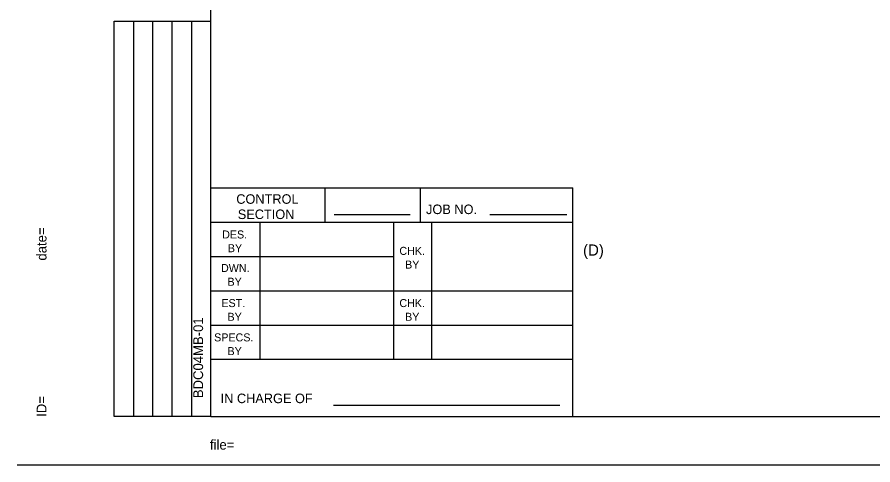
# Model space of a CAD drawing. Extents: x 499999.87 to 500002.82, y 499999.96 to 500001.79.
# Drawn here: x 499999.866 to 500000.603, y 499999.958 to 500000.344 of the extents above; entities that cross this region are included whole.
import ezdxf

# ---------------------------------------------------------------- set-up
doc = ezdxf.new("R2010")
doc.units = 0
doc.layers.add('1', color=7, linetype='Continuous')
doc.layers.add('39', color=7, linetype='Continuous')

msp = doc.modelspace()

# ---------------------------------------------------------------- linework, layer by layer
at = {"layer": '1'}
for p, q in [((500000.03314, 500000), (500000.03314, 500001.75)), ((499999.95013, 500000), (499999.95013, 500000.34022)), ((499999.95013, 500000.34022), (500000.03314, 500000.34022)), ((499999.96686, 500000), (499999.96686, 500000.34022)), ((499999.98327, 500000), (499999.98327, 500000.34022)), ((500000, 500000), (500000, 500000.34022)), ((500000.01673, 500000), (500000.01673, 500000.34022)), ((500000.03314, 500000), (499999.95013, 500000)), ((500000.03314, 500000), (500002.78314, 500000)), ((499999.86647, 499999.95833), (500002.8248, 499999.95833))]:
    msp.add_line(p, q, dxfattribs=at)
at = {"layer": '39'}
for p, q in [((500000.03314, 500000.19685), (500000.34482, 500000.19685)), ((500000.03314, 500000), (500000.03314, 500000.19685)), ((500000.13156, 500000.16732), (500000.13156, 500000.19685)), ((500000.21358, 500000.16732), (500000.21358, 500000.19685)), ((500000.34482, 500000), (500000.34482, 500000.19685)), ((500000.13944, 500000.17388), (500000.20472, 500000.17388)), ((500000.27329, 500000.17388), (500000.33957, 500000.17388)), ((500000.03314, 500000.16732), (500000.34482, 500000.16732)), ((500000.07579, 500000.04921), (500000.07579, 500000.16732)), ((500000.19062, 500000.04921), (500000.19062, 500000.16732)), ((500000.22343, 500000.04921), (500000.22343, 500000.16732)), ((500000.03314, 500000.1378), (500000.19062, 500000.1378)), ((500000.03314, 500000.10827), (500000.34482, 500000.10827)), ((500000.03314, 500000.07874), (500000.34482, 500000.07874)), ((500000.03314, 500000.04921), (500000.34482, 500000.04921)), ((500000.13878, 500000.00984), (500000.33366, 500000.00984)), ((500000.03314, 500000), (500000.34482, 500000))]:
    msp.add_line(p, q, dxfattribs=at)

# ---------------------------------------------------------------- texts
at = {"layer": '1'}
for s, height, p in [('CONTROL', 0.008203, (500000.05512, 500000.18307)), ('SECTION', 0.008203, (500000.05643, 500000.16995)), ('JOB NO.', 0.008203, (500000.2185, 500000.17421)), ('DES.', 0.00689, (500000.04298, 500000.15322)), ('BY', 0.00689, (500000.0479, 500000.1414)), ('(D)', 0.009632, (500000.35367, 500000.13845)), ('CHK.', 0.00689, (500000.19554, 500000.13911)), ('BY', 0.00689, (500000.20046, 500000.1273)), ('DWN.', 0.00689, (500000.04199, 500000.12434)), ('BY', 0.00689, (500000.04757, 500000.11253)), ('EST.', 0.00689, (500000.04232, 500000.09416)), ('CHK.', 0.00689, (500000.19554, 500000.09416)), ('BY', 0.00689, (500000.04757, 500000.08235)), ('BY', 0.00689, (500000.20046, 500000.08235)), ('SPECS.', 0.00689, (500000.03609, 500000.06463)), ('BY', 0.00689, (500000.04757, 500000.05282)), ('IN CHARGE OF', 0.0082028, (500000.04167, 500000.01148)), ('file=', 0.008433, (500000.03248, 499999.97146)), ('...................bob..................', 0.000122, (500000.06037, 499999.97146))]:
    msp.add_text(s, height=height, dxfattribs=at).set_placement(p)
for s, height, p in [('.......time......', 0.000122, (499999.89173, 500000.17126)), ('date=', 0.008433, (499999.89173, 500000.13419)), ('BDC04MB-01', 0.008433, (500000.02657, 500000.01575)), ('............who............', 0.000122, (499999.89173, 500000.02198)), ('ID=', 0.008433, (499999.89173, 499999.99967))]:
    msp.add_text(s, height=height, rotation=90, dxfattribs=at).set_placement(p)

doc.saveas('drawing.dxf')
